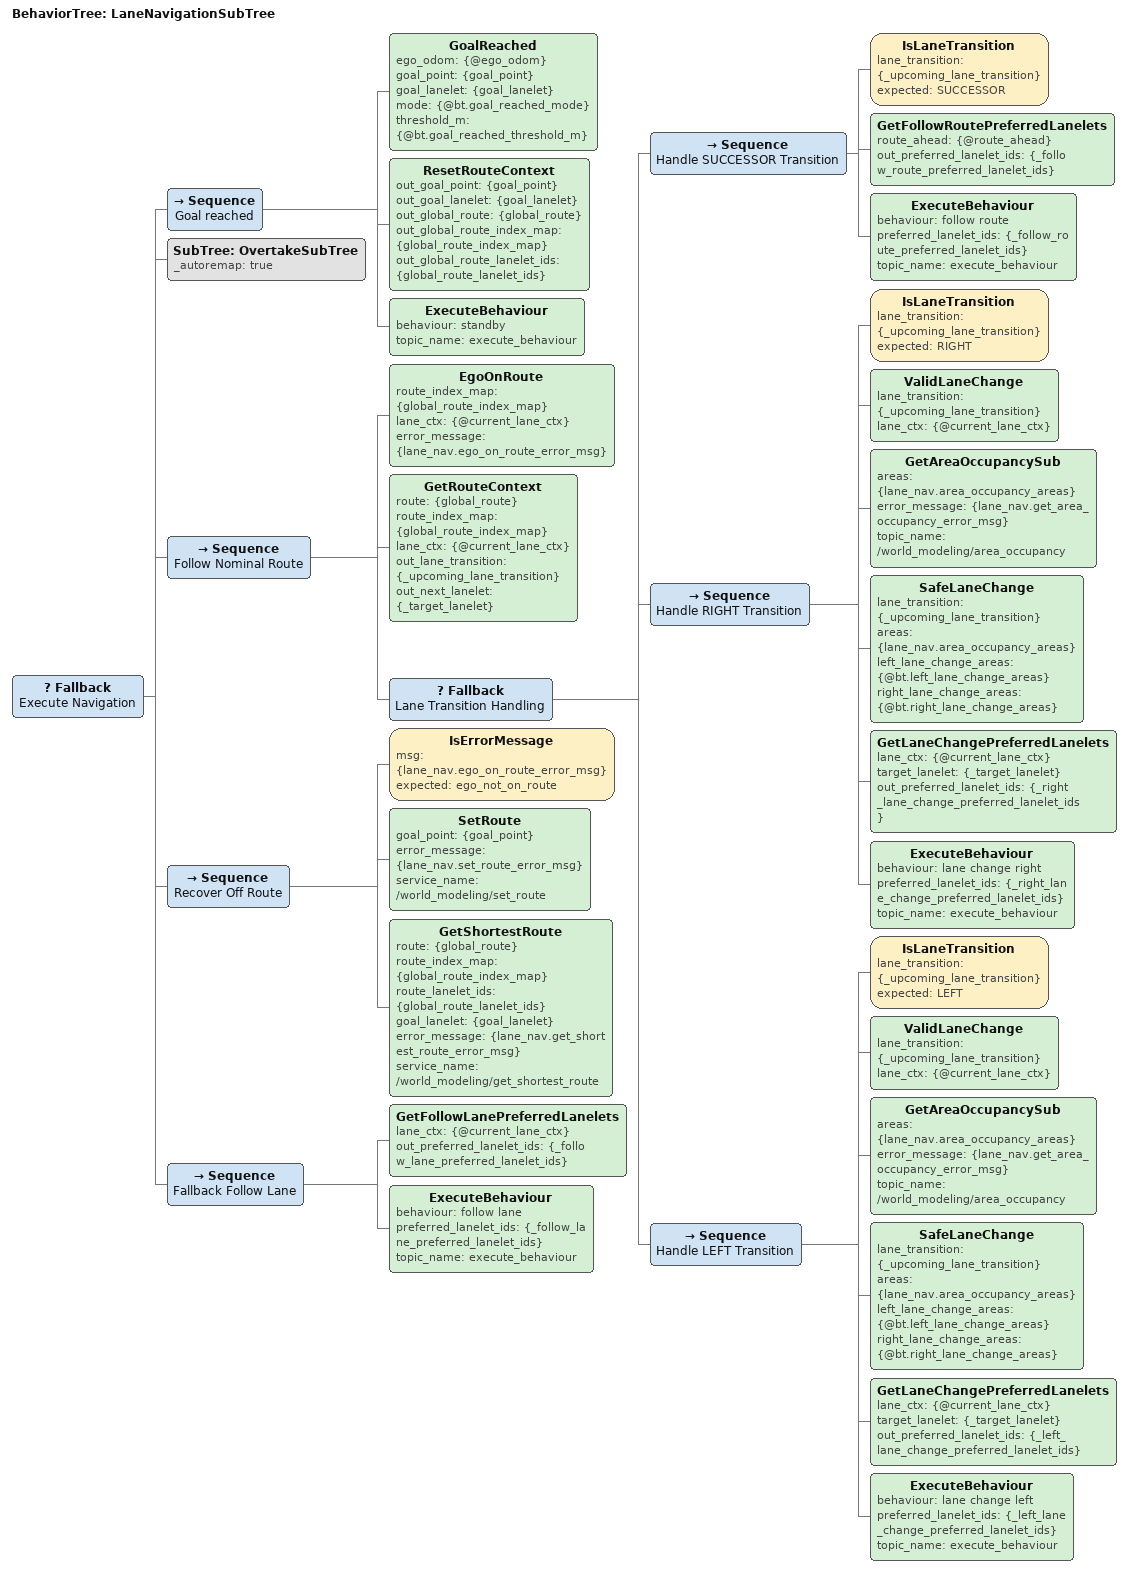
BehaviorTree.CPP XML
<root BTCPP_format="4" main_tree_to_execute="LaneNavigationSubTree">
  <include path="overtake.xml" />
  <BehaviorTree ID="LaneNavigationSubTree">
    <!-- This subtree handles the lane navigation logic -->
    <!-- Assumes it has a route -->
    <!-- The parent of this subtree should have a condition to check if it has a route -->
    <!-- If car off the route then publishes: follow lane -->
    <Fallback name="Execute Navigation">
      <Sequence name="Goal reached">
        <GoalReached
          ego_odom="{@ego_odom}"
          goal_point="{goal_point}"
          goal_lanelet="{goal_lanelet}"
          mode="{@bt.goal_reached_mode}"
          threshold_m="{@bt.goal_reached_threshold_m}" />
        <ResetRouteContext
          out_goal_point="{goal_point}"
          out_goal_lanelet="{goal_lanelet}"
          out_global_route="{global_route}"
          out_global_route_index_map="{global_route_index_map}"
          out_global_route_lanelet_ids="{global_route_lanelet_ids}" />
        <!-- dont really need -->
        <ExecuteBehaviour
          behaviour="standby"
          topic_name="execute_behaviour" />
      </Sequence>
      <!-- overtake if we overtake is valid -->
      <SubTree ID="OvertakeSubTree" _autoremap="true" />

      <!-- else follow nominal route -->
      <Sequence name="Follow Nominal Route">
        <EgoOnRoute
          route_index_map="{global_route_index_map}"
          lane_ctx="{@current_lane_ctx}"
          error_message="{lane_nav.ego_on_route_error_msg}" />

        <GetRouteContext
          route="{global_route}"
          route_index_map="{global_route_index_map}"
          lane_ctx="{@current_lane_ctx}"
          out_lane_transition="{_upcoming_lane_transition}"
          out_next_lanelet="{_target_lanelet}" />

        <Fallback name="Lane Transition Handling">
          <Sequence name="Handle SUCCESSOR Transition">
            <IsLaneTransition lane_transition="{_upcoming_lane_transition}" expected="SUCCESSOR" />
            <GetFollowRoutePreferredLanelets
              route_ahead="{@route_ahead}"
              out_preferred_lanelet_ids="{_follow_route_preferred_lanelet_ids}" />
            <ExecuteBehaviour
              behaviour="follow route"
              preferred_lanelet_ids="{_follow_route_preferred_lanelet_ids}"
              topic_name="execute_behaviour" />
          </Sequence>

          <Sequence name="Handle RIGHT Transition">
            <IsLaneTransition lane_transition="{_upcoming_lane_transition}" expected="RIGHT" />

            <ValidLaneChange
              lane_transition="{_upcoming_lane_transition}"
              lane_ctx="{@current_lane_ctx}" />

            <GetAreaOccupancySub
              areas="{lane_nav.area_occupancy_areas}"
              error_message="{lane_nav.get_area_occupancy_error_msg}"
              topic_name="/world_modeling/area_occupancy" />

            <SafeLaneChange
              lane_transition="{_upcoming_lane_transition}"
              areas="{lane_nav.area_occupancy_areas}"
              left_lane_change_areas="{@bt.left_lane_change_areas}"
              right_lane_change_areas="{@bt.right_lane_change_areas}" />

            <GetLaneChangePreferredLanelets
              lane_ctx="{@current_lane_ctx}"
              target_lanelet="{_target_lanelet}"
              out_preferred_lanelet_ids="{_right_lane_change_preferred_lanelet_ids}" />
            <ExecuteBehaviour
              behaviour="lane change right"
              preferred_lanelet_ids="{_right_lane_change_preferred_lanelet_ids}"
              topic_name="execute_behaviour" />
          </Sequence>

          <Sequence name="Handle LEFT Transition">

            <IsLaneTransition lane_transition="{_upcoming_lane_transition}" expected="LEFT" />
            <ValidLaneChange
              lane_transition="{_upcoming_lane_transition}"
              lane_ctx="{@current_lane_ctx}" />

            <GetAreaOccupancySub
              areas="{lane_nav.area_occupancy_areas}"
              error_message="{lane_nav.get_area_occupancy_error_msg}"
              topic_name="/world_modeling/area_occupancy" />

            <SafeLaneChange
              lane_transition="{_upcoming_lane_transition}"
              areas="{lane_nav.area_occupancy_areas}"
              left_lane_change_areas="{@bt.left_lane_change_areas}"
              right_lane_change_areas="{@bt.right_lane_change_areas}" />

            <GetLaneChangePreferredLanelets
              lane_ctx="{@current_lane_ctx}"
              target_lanelet="{_target_lanelet}"
              out_preferred_lanelet_ids="{_left_lane_change_preferred_lanelet_ids}" />
            <ExecuteBehaviour
              behaviour="lane change left"
              preferred_lanelet_ids="{_left_lane_change_preferred_lanelet_ids}"
              topic_name="execute_behaviour" />
          </Sequence>

        </Fallback>
      </Sequence>

      <Sequence name="Recover Off Route">
        <IsErrorMessage msg="{lane_nav.ego_on_route_error_msg}" expected="ego_not_on_route" />

        <SetRoute
          goal_point="{goal_point}"
          error_message="{lane_nav.set_route_error_msg}"
          service_name="/world_modeling/set_route" />

        <GetShortestRoute
          route="{global_route}"
          route_index_map="{global_route_index_map}"
          route_lanelet_ids="{global_route_lanelet_ids}"
          goal_lanelet="{goal_lanelet}"
          error_message="{lane_nav.get_shortest_route_error_msg}"
          service_name="/world_modeling/get_shortest_route" />
      </Sequence>

      <Sequence name="Fallback Follow Lane">
        <GetFollowLanePreferredLanelets
          lane_ctx="{@current_lane_ctx}"
          out_preferred_lanelet_ids="{_follow_lane_preferred_lanelet_ids}" />
        <ExecuteBehaviour
          behaviour="follow lane"
          preferred_lanelet_ids="{_follow_lane_preferred_lanelet_ids}"
          topic_name="execute_behaviour" />
      </Sequence>
    </Fallback>
  </BehaviorTree>
</root>
